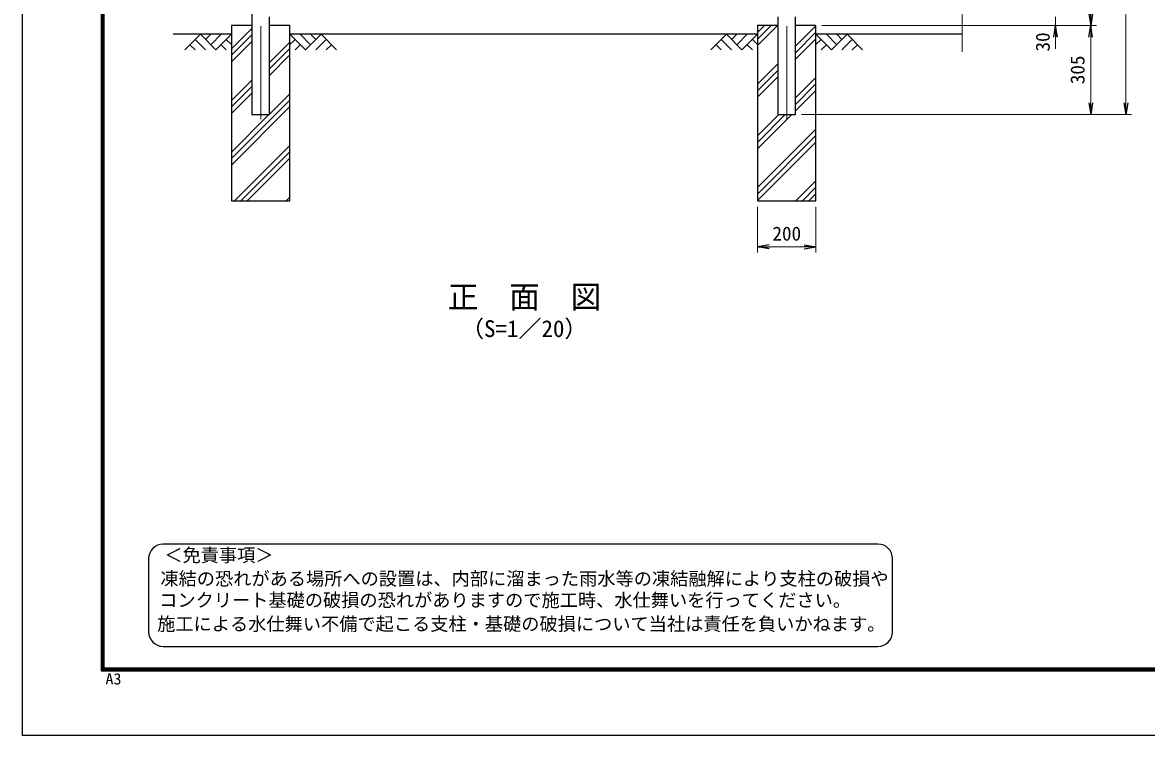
# Model space of a CAD drawing. Units: millimetres, scale not verified. Extents: x -4200 to 4200, y -2970 to 2970.
# Drawn here: x -4200 to -354, y -2970 to -530 of the extents above; entities that cross this region are included whole.
import ezdxf
from ezdxf.enums import TextEntityAlignment as Align

# ---------------------------------------------------------------- set-up
doc = ezdxf.new("R2010")
doc.units = ezdxf.units.MM
doc.header["$LTSCALE"] = 10
doc.linetypes.add('USER1', pattern=[50.8, 31.75, -6.35, 6.35, -6.35])
for name, color, linetype, lineweight in [('0-0_D-STR1', 1, 'Continuous', 25), ('0-2_D-BMK', 2, 'USER1', 13), ('0-4_D-STR-DIM', 7, 'Continuous', 13), ('0-5_0', 7, 'Continuous', 25), ('0-7_D-DCR-HCH', 7, 'Continuous', 13), ('0-8_D-STR4', 7, 'Continuous', 25), ('0-9_D-BGD', 7, 'Continuous', 25), ('0-B_D-TTL-TXT', 7, 'Continuous', 25), ('0-C_D-TTL', 7, 'Continuous', 25)]:
    doc.layers.add(name, color=color, linetype=linetype, lineweight=lineweight)
doc.styles.add('ＭＳ ゴシック', font='')
doc.styles.get('ＭＳ ゴシック').set_extended_font_data('MS Gothic')

# ---------------------------------------------------------------- blocks, each defined once
blk = doc.blocks.new('_Open')
at = {"layer": '0-5_0'}
blk.add_line((-10, 1.667), (0, 0), dxfattribs=at)
blk.add_lwpolyline([(-10, -1.667), (0, 0), (-10, 0)], dxfattribs=at)

msp = doc.modelspace()

# ---------------------------------------------------------------- linework, layer by layer
at = {"layer": '0-0_D-STR1'}
for points in [[(-3415.22, 1276), (-3415.22, -845), (-3354.72, -845), (-3354.72, -510)], [(-1615.22, -510), (-1615.22, -845), (-1554.72, -845), (-1554.72, -510)]]:
    msp.add_lwpolyline(points, dxfattribs=at)
at = {"layer": '0-2_D-BMK'}
for p, q in [((-3384.97, -860), (-3384.97, 1300)), ((-1584.97, -860), (-1584.97, 1300))]:
    msp.add_line(p, q, dxfattribs=at)
at = {"layer": '0-4_D-STR-DIM'}
for p, q in [((-424.97, 1245), (-424.97, -805)), ((-984.97, 349.35), (-984.97, -630)), ((-664.97, -510), (-664.97, -540)), ((-1464.97, -540), (-644.97, -540)), ((-1464.97, -540), (-524.97, -540)), ((-1464.97, -540), (-524.97, -540)), ((-664.97, -580), (-664.97, -620)), ((-544.97, -580), (-544.97, -805)), ((-1534.72, -845), (-404.97, -845)), ((-1334.72, -845), (-524.97, -845)), ((-1684.97, -1160), (-1684.97, -1317.32)), ((-1484.97, -1160), (-1484.97, -1317.32)), ((-1644.97, -1297.32), (-1524.97, -1297.32))]:
    msp.add_line(p, q, dxfattribs=at)
at = {"layer": '0-7_D-DCR-HCH'}
for p, q in [((-3591.4, -570), (-3644.61, -623.21)), ((-3591.4, -570), (-3538.19, -623.21)), ((-3573.66, -587.74), (-3555.92, -570)), ((-3555.92, -605.47), (-3520.45, -570)), ((-3538.19, -623.21), (-3484.97, -570)), ((-3484.97, -619.79), (-3415.22, -550.04)), ((-3484.97, -641.89), (-3415.22, -572.14)), ((-3231.76, -623.21), (-3284.97, -570)), ((-3214.03, -605.47), (-3249.5, -570)), ((-3178.55, -570), (-3231.76, -623.21)), ((-3196.2, -587.83), (-3214.03, -570)), ((-3178.55, -570), (-3125.34, -623.21)), ((-1791.4, -570), (-1844.61, -623.21)), ((-1791.4, -570), (-1738.19, -623.21)), ((-1773.66, -587.74), (-1755.92, -570)), ((-1755.92, -605.47), (-1720.45, -570)), ((-1738.19, -623.21), (-1684.97, -570)), ((-1684.97, -608.53), (-1616.45, -540)), ((-1684.97, -586.43), (-1638.54, -540)), ((-1684.97, -564.33), (-1660.64, -540)), ((-1554.72, -610.86), (-1484.97, -541.11)), ((-1554.72, -632.96), (-1484.97, -563.21)), ((-1431.76, -623.21), (-1484.97, -570)), ((-1414.03, -605.47), (-1449.5, -570)), ((-1378.55, -570), (-1431.76, -623.21)), ((-1396.2, -587.83), (-1414.03, -570)), ((-1378.55, -570), (-1325.34, -623.21)), ((-3626.87, -605.47), (-3609.05, -623.21)), ((-3609.14, -587.74), (-3573.5, -623.21)), ((-3520.45, -605.47), (-3502.63, -623.21)), ((-3502.71, -587.74), (-3484.97, -605.39)), ((-3484.97, -663.98), (-3415.22, -594.23)), ((-3354.72, -666.32), (-3284.97, -596.57)), ((-3267.24, -587.74), (-3284.97, -605.39)), ((-3249.5, -605.47), (-3267.32, -623.21)), ((-3160.81, -587.74), (-3196.45, -623.21)), ((-3143.08, -605.47), (-3160.89, -623.21)), ((-1826.87, -605.47), (-1809.05, -623.21)), ((-1809.14, -587.74), (-1773.5, -623.21)), ((-1720.45, -605.47), (-1702.63, -623.21)), ((-1702.71, -587.74), (-1684.97, -605.39)), ((-1554.72, -655.05), (-1484.97, -585.3)), ((-1467.24, -587.74), (-1484.97, -605.39)), ((-1449.5, -605.47), (-1467.32, -623.21)), ((-1360.81, -587.74), (-1396.45, -623.21)), ((-1343.08, -605.47), (-1360.89, -623.21)), ((-3354.72, -688.41), (-3284.97, -618.66)), ((-3354.72, -710.51), (-3284.97, -640.76)), ((-1684.97, -741.11), (-1615.22, -671.36)), ((-3484.97, -796.57), (-3415.22, -726.82)), ((-1684.97, -763.21), (-1615.22, -693.46)), ((-1684.97, -785.3), (-1615.22, -715.55)), ((-1554.72, -787.64), (-1484.97, -717.89)), ((-3484.97, -818.66), (-3415.22, -748.91)), ((-1554.72, -809.73), (-1484.97, -739.98)), ((-1554.72, -831.83), (-1484.97, -762.08)), ((-3484.97, -840.76), (-3415.22, -771.01)), ((-3484.97, -995.44), (-3284.97, -795.44)), ((-3354.72, -843.09), (-3284.97, -773.34)), ((-3484.97, -1017.54), (-3284.97, -817.54)), ((-3484.97, -973.34), (-3356.63, -845)), ((-1684.97, -962.08), (-1567.89, -845)), ((-1684.97, -939.98), (-1589.99, -845)), ((-1684.97, -917.89), (-1612.09, -845)), ((-1684.97, -1094.66), (-1484.97, -894.66)), ((-1684.97, -1116.76), (-1484.97, -916.76)), ((-3474.85, -1140), (-3284.97, -950.12)), ((-1684.97, -1138.86), (-1484.97, -938.86)), ((-3452.76, -1140), (-3284.97, -972.22)), ((-3430.66, -1140), (-3284.97, -994.31)), ((-1553.53, -1140), (-1484.97, -1071.44)), ((-1531.44, -1140), (-1484.97, -1093.54)), ((-3298.08, -1140), (-3284.97, -1126.9)), ((-1509.34, -1140), (-1484.97, -1115.63))]:
    msp.add_line(p, q, dxfattribs=at)
at = {"layer": '0-8_D-STR4'}
for p, q in [((-3415.22, -540), (-3484.97, -540)), ((-3284.97, -540), (-3354.72, -540)), ((-1484.97, -540), (-1554.72, -540))]:
    msp.add_line(p, q, dxfattribs=at)
for points in [[(-3484.97, -540), (-3484.97, -1140), (-3284.97, -1140), (-3284.97, -540)], [(-1615.22, -540), (-1684.97, -540), (-1684.97, -1140), (-1484.97, -1140), (-1484.97, -540)]]:
    msp.add_lwpolyline(points, dxfattribs=at)
at = {"layer": '0-9_D-BGD'}
for p, q in [((-3484.97, -570), (-3684.97, -570)), ((-1684.97, -570), (-3284.97, -570)), ((-984.97, -570), (-1484.97, -570))]:
    msp.add_line(p, q, dxfattribs=at)
at = {"layer": '0-B_D-TTL-TXT', "color": 2}
for p, q in [((-1272.8, -2314.98), (-3718.35, -2314.98)), ((-3768.35, -2364.98), (-3768.35, -2614.98)), ((-1222.8, -2614.98), (-1222.8, -2364.98)), ((-3718.35, -2664.98), (-1272.8, -2664.98))]:
    msp.add_line(p, q, dxfattribs=at)
for centre, start, end in [((-3718.35, -2364.98), 90, 180), ((-1272.8, -2364.98), 0, 90), ((-3718.35, -2614.98), 180, 270), ((-1272.8, -2614.98), 270, 0)]:
    msp.add_arc(centre, 50, start, end, dxfattribs=at)
at = {"layer": '0-C_D-TTL', "color": 2}
msp.add_lwpolyline([(-4200, 2970), (4200, 2970), (4200, -2970), (-4200, -2970)], close=True, dxfattribs=at)
at = {"layer": '0-C_D-TTL'}
for points in [[(-3930, 2750), (3930, 2750), (3930, -2750), (-3930, -2750)], [(-3927.5, 2747.5), (3927.5, 2747.5), (3927.5, -2747.5), (-3927.5, -2747.5)], [(-3925, 2745), (3925, 2745), (3925, -2745), (-3925, -2745)], [(-3922.5, 2742.5), (3922.5, 2742.5), (3922.5, -2742.5), (-3922.5, -2742.5)], [(-3920, 2740), (3920, 2740), (3920, -2740), (-3920, -2740)]]:
    msp.add_lwpolyline(points, close=True, dxfattribs=at)

# ---------------------------------------------------------------- block references
at = {"layer": '0-4_D-STR-DIM', "xscale": 4, "yscale": 4}
for p, rotation in [((-544.97, -540), 270), ((-664.97, -540), 90), ((-544.97, -540), 90), ((-544.97, -845), 270), ((-424.97, -845), 270), ((-1684.97, -1297.32), 180)]:
    msp.add_blockref('_Open', p, dxfattribs=dict(at, rotation=rotation))
msp.add_blockref('_Open', (-1484.97, -1297.32), dxfattribs=at)

# ---------------------------------------------------------------- texts
at = {"layer": '0-4_D-STR-DIM', "style": 'ＭＳ ゴシック'}
for s, p in [('30', (-670.58, -628.89)), ('305', (-551.72, -740.73))]:
    msp.add_text(s, height=48.09, rotation=90, dxfattribs=at).set_placement(p, align=Align.BOTTOM_LEFT)
msp.add_text('200', height=48.09, dxfattribs=at).set_placement((-1633.97, -1290.57), align=Align.BOTTOM_LEFT)
at = {"layer": '0-B_D-TTL-TXT', "style": 'ＭＳ ゴシック'}
for s, height, p in [('正\u3000面\u3000図', 76.98, (-2744.87, -1530.39)), ('（S=1／20）', 57.7, (-2699.39, -1623.59)), ('＜免責事項＞ \u3000\u3000', 45.67, (-3714.65, -2389.16)), ('凍結の恐れがある場所への設置は、内部に溜まった雨水等の凍結融解により支柱の破損や', 45.67, (-3728.17, -2469.66)), ('コンクリート基礎の破損の恐れがありますので施工時、水仕舞いを行ってください。', 45.67, (-3732.28, -2543.08)), ('施工による水仕舞い不備で起こる支柱・基礎の破損について当社は責任を負いかねます。 ', 45.67, (-3739.27, -2624.57))]:
    msp.add_text(s, height=height, dxfattribs=at).set_placement(p, align=Align.BOTTOM_LEFT)
at = {"layer": '0-C_D-TTL', "style": 'ＭＳ ゴシック', "width": 1.05}
msp.add_text('A3', height=38.49, dxfattribs=at).set_placement((-3916.09, -2806.81), align=Align.BOTTOM_LEFT)

doc.saveas('drawing.dxf')
